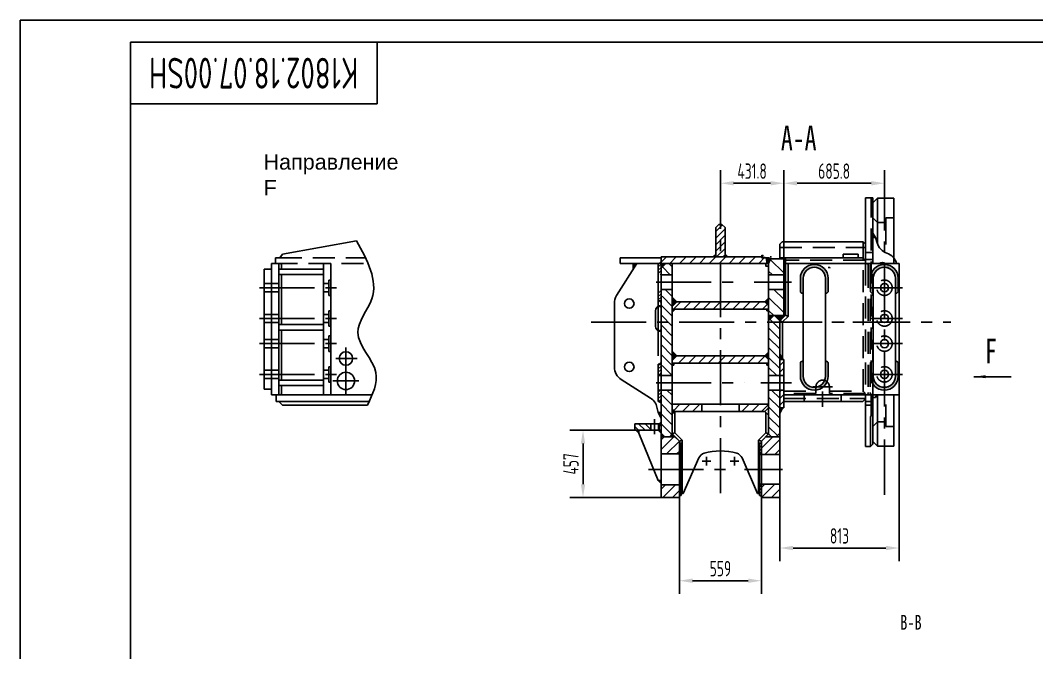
# Model space of a CAD drawing. Header units: millimetres. Extents: x 0 to 12600, y -348 to 8910.
# Drawn here: x 0 to 6923, y 4600 to 8910 of the extents above; entities that cross this region are included whole.
import ezdxf
from ezdxf.enums import TextEntityAlignment as Align

# ---------------------------------------------------------------- set-up
doc = ezdxf.new("R2010")
doc.units = ezdxf.units.MM
doc.header["$LTSCALE"] = 300
for name, pattern in [('F', [0.75, 0.5, -0.25]), ('G', [2, 1.25, -0.25, 0.25, -0.25]), ('K', [2.5, 1.25, -0.25, 0.25, -0.25, 0.25, -0.25])]:
    doc.linetypes.add(name, pattern=pattern)
for name, color, linetype in [('01', 7, 'Continuous'), ('02', 1, 'Continuous'), ('04', 2, 'F'), ('05', 4, 'G'), ('07', 6, 'K'), ('08', 1, 'Continuous'), ('11', 3, 'Continuous')]:
    doc.layers.add(name, color=color, linetype=linetype)
doc.styles.get("Standard").update_dxf_attribs({"font": 'isocp', "width": 0.707, "bigfont": 'intecad.shx'})
doc.dimstyles.new('INTE', dxfattribs={"dimscale": 30, "dimtxt": 3.5, "dimasz": 3, "dimexe": 3, "dimexo": 0, "dimgap": 1, "dimtad": 1, "dimdec": 3, "dimdsep": 46, "dimtxsty": 'Standard', "dimcen": 0, "dimclrd": 1, "dimclre": 1, "dimclrt": 3, "dimaunit": 1, "dimadec": 0, "dimazin": 0, "dimtfac": 1, "dimtdec": 3, "dimtmove": 0, "dimatfit": 0, "dimfxl": 1, "dimarcsym": 0})
pattern_1 = [(135, (-9384.85, -2512.161), (-11.22532, -11.22532), [])]
pattern_2 = [(45, (-9384.85, -2512.16), (-33.67596, 33.67596), [])]

# ---------------------------------------------------------------- blocks, each defined once
blk = doc.blocks.new('*D134')
at = {"layer": '08', "color": 1, "lineweight": -2}
for p, q in [((4489.6, 5658.3), (4489.6, 5000.2)), ((5048.6, 5658.3), (5048.6, 5000.2)), ((4958.6, 5090.2), (4579.6, 5090.2))]:
    blk.add_line(p, q, dxfattribs=at)
at = {"layer": '08', "color": 1}
for points in [[(4579.6, 5105.2), (4579.6, 5075.2), (4489.6, 5090.2)], [(4958.6, 5105.2), (4958.6, 5075.2), (5048.6, 5090.2)]]:
    blk.add_solid(points, dxfattribs=at)
at = {"layer": 'Defpoints', "color": 0}
for p in [(4489.6, 5658.3), (5048.6, 5658.3), (4489.6, 5090.2)]:
    blk.add_point(p, dxfattribs=at)
at = {"layer": '08', "color": 3, "insert": (4769.1, 5172.7), "char_height": 105, "attachment_point": 5}
blk.add_mtext('559', dxfattribs=at)
blk = doc.blocks.new('W43333')
at = {"layer": '02', "linetype": 'Continuous'}
h = blk.add_hatch(dxfattribs=at)
h.set_pattern_fill('ANSI31', color=1, scale=10, angle=90, style=0)
h.paths.add_polyline_path([(2467, 2281.2), (2358.5, 2281.2), (2358.5, 2236.2), (2467, 2236.2)])
h.paths.add_polyline_path([(2536.5, 2268.2), (2523.5, 2281.2), (2519, 2281.2), (2519, 2236.2), (2536.5, 2236.2)])
for p, q in [((2358.5, 2281.2), (2523.5, 2281.2)), ((2358.5, 2281.2), (2358.5, 2236.2)), ((2358.5, 2236.2), (2536.5, 2236.2)), ((2536.5, 2268.2), (2523.5, 2281.2)), ((2536.5, 2236.2), (2536.5, 2268.2))]:
    blk.add_line(p, q)
at = {"layer": '01', "color": 7, "linetype": 'Continuous'}
for p, q in [((2467, 2281.2), (2467, 2236.2)), ((2519, 2281.2), (2519, 2236.2))]:
    blk.add_line(p, q, dxfattribs=at)
at = {"layer": '05', "color": 4, "linetype": 'G'}
blk.add_line((2493, 2313), (2493, 2209), dxfattribs=at)
blk = doc.blocks.new('WWRW3456346')
at = {"layer": '01'}
for p, q in [((4198, 3185.7), (4376, 3185.7)), ((4376, 2290.7), (4198, 2290.7))]:
    blk.add_line(p, q, dxfattribs=at)
at = {"layer": '04', "color": 2, "linetype": 'F'}
blk.add_line((4198, 2290.7), (4198, 3185.7), dxfattribs=at)
blk = doc.blocks.new('ww www')
at = {"layer": '02', "linetype": 'Continuous'}
h = blk.add_hatch(dxfattribs=at)
h.set_pattern_fill('ANSI31', color=1, scale=15, style=0)
h.paths.add_polyline_path([(14798.8, 10268.3), (14798.8, 10223.3), (15522.8, 10223.3), (15514.9, 10268.3)])
for p, q in [((14798.8, 10268.3), (15477.9, 10268.3)), ((14798.8, 10268.3), (14798.8, 10223.3)), ((15516, 10261.9), (15522.8, 10223.3)), ((14798.8, 10223.3), (15522.8, 10223.3))]:
    blk.add_line(p, q)
blk = doc.blocks.new('dfwases')
at = {"layer": '02', "linetype": 'Continuous'}
h = blk.add_hatch(dxfattribs=at)
h.set_pattern_fill('ANSI31', color=1, scale=15, angle=90, style=0)
h.set_pattern_definition([(135, (5956.193, 1442.517), (-33.67596, -33.67596), [])])
h.paths.add_polyline_path([(14796.9, 9401.4), (14790.9, 9401.4), (14755.9, 9366.4), (14755.9, 9356.4), (14831.9, 9356.4), (14831.9, 9366.4)])
h.paths.add_polyline_path([(14831.9, 9356.4), (14755.9, 9356.4), (14755.9, 8993.6), (14831.9, 8993.6)])
h.paths.add_polyline_path([(14831.9, 8893.6), (14755.9, 8893.6), (14755.9, 8594.4), (14774.9, 8575.4), (14806.9, 8575.4), (14831.9, 8600.4)])
for p, q in [((14790.9, 9401.4), (14796.9, 9401.4)), ((14774.9, 8575.4), (14755.9, 8594.4)), ((14831.9, 8600.4), (14806.9, 8575.4)), ((14806.9, 8575.4), (14774.9, 8575.4))]:
    blk.add_line(p, q)
at = {"layer": '01'}
for p, q in [((14755.9, 9366.4), (14790.9, 9401.4)), ((14796.9, 9401.4), (14831.9, 9366.4))]:
    blk.add_line(p, q, dxfattribs=at)
at = {"layer": '01', "color": 7, "linetype": 'Continuous'}
for p, q in [((14755.9, 9366.4), (14755.9, 8594.4)), ((14831.9, 9366.4), (14831.9, 8600.4))]:
    blk.add_line(p, q, dxfattribs=at)
blk = doc.blocks.new('wwe4ww')
at = {"layer": '01', "color": 7, "linetype": 'Continuous'}
for p, q in [((15318.6, 8673.4), (14761.9, 8673.4)), ((15318.6, 8647.4), (15318.6, 8673.4)), ((15299.6, 8628.4), (14761.9, 8628.4)), ((15299.6, 8628.4), (15318.6, 8647.4))]:
    blk.add_line(p, q, dxfattribs=at)
at = {"layer": '04', "color": 2, "linetype": 'F'}
for p, q in [((14899.6, 8628.4), (14899.6, 8673.4)), ((15153.6, 8628.4), (15153.6, 8673.4)), ((14761.9, 8647.4), (15318.6, 8647.4))]:
    blk.add_line(p, q, dxfattribs=at)
at = {"layer": '05', "color": 4, "linetype": 'G'}
blk.add_line((15026.6, 8696.3), (15026.6, 8592.5), dxfattribs=at)
blk = doc.blocks.new('qewww')
at = {"layer": '01'}
for p, q in [((15282.5, 10314.2), (14755.5, 10314.2)), ((15301.5, 10276.2), (14755.5, 10276.2)), ((15282.5, 10314.2), (15301.5, 10295.2)), ((15301.5, 10276.2), (15301.5, 10295.2))]:
    blk.add_line(p, q, dxfattribs=at)
at = {"layer": '04', "color": 2, "linetype": 'F'}
blk.add_line((15298.5, 10298.2), (14755.5, 10298.2), dxfattribs=at)
blk = doc.blocks.new('weqwer')
for p, q in [((17360.3, 8257.7), (17379.3, 8276.7)), ((17360.3, 8257.7), (17360.3, 8123.7)), ((17379.3, 8276.7), (17992.3, 8276.7)), ((17379.3, 8276.7), (17379.3, 8131.5)), ((17992.3, 8276.7), (18017.3, 8251.7)), ((17998.3, 8270.7), (17998.3, 8131.5)), ((18017.3, 8251.7), (18017.3, 8123.7)), ((17360.3, 8123.7), (17379.3, 8131.5)), ((17409.3, 8074.7), (17409.3, 7717.7)), ((17435.8, 7717.7), (17541.5, 7960.4)), ((17941.8, 7717.7), (17836.1, 7960.4)), ((17435.8, 7717.7), (17422.3, 7717.7)), ((17941.8, 7717.7), (17955.3, 7717.7))]:
    blk.add_line(p, q)
for centre, radius, start, end in [((17593.8, 7937.7), 57, 106.731, 156.55177), ((17688.8, 7621.7), 387, 73.269, 106.731), ((17783.8, 7937.7), 57, 23.44823, 73.269)]:
    blk.add_arc(centre, radius, start, end)
at = {"layer": '01'}
for p, q in [((17360.3, 8123.7), (17409.3, 8074.7)), ((17379.3, 8131.5), (17428.3, 8082.5)), ((17998.3, 8131.5), (17949.3, 8082.5)), ((18017.3, 8123.7), (17968.3, 8074.7)), ((17998.3, 8131.5), (18017.3, 8123.7)), ((17409.3, 8074.7), (17428.3, 8082.5)), ((17428.3, 7717.7), (17428.3, 8082.5)), ((17949.3, 7717.7), (17949.3, 8082.5)), ((17968.3, 8074.7), (17949.3, 8082.5)), ((17968.3, 7717.7), (17968.3, 8074.7))]:
    blk.add_line(p, q, dxfattribs=at)
at = {"layer": '05'}
for p, q in [((17593.8, 7967.1), (17593.8, 7909.3)), ((17593.8, 7967.1), (17593.8, 7909.3)), ((17783.8, 7967.1), (17783.8, 7909.3)), ((17783.8, 7967.1), (17783.8, 7909.3)), ((17623.2, 7937.7), (17564.4, 7937.7)), ((17623.2, 7937.7), (17564.4, 7937.7)), ((17754.4, 7937.7), (17813.2, 7937.7)), ((17754.4, 7937.7), (17813.2, 7937.7))]:
    blk.add_line(p, q, dxfattribs=at)
blk = doc.blocks.new('we2wwewq')
at = {"layer": '02', "linetype": 'Continuous'}
h = blk.add_hatch(dxfattribs=at)
h.set_pattern_fill('ANSI31', color=1, scale=15, style=0)
h.set_pattern_definition([(45, (1439.844, -666.38), (-33.67596, 33.67596), [])])
h.paths.add_polyline_path([(15922.3, 8139.1), (15721.3, 8139.1), (15721.3, 8089.1), (15897.3, 8089.1), (15922.3, 8114.1)])
h.paths.add_polyline_path([(15467.3, 8139.1), (15265.3, 8139.1), (15265.3, 8108.1), (15284.3, 8089.1), (15467.3, 8089.1)])
for p, q in [((15922.3, 8139.1), (15265.3, 8139.1)), ((15265.3, 8139.1), (15265.3, 8108.1)), ((15265.3, 8108.1), (15284.3, 8089.1)), ((15922.3, 8114.1), (15897.3, 8089.1)), ((15922.3, 8139.1), (15922.3, 8114.1)), ((15897.3, 8089.1), (15284.3, 8089.1))]:
    blk.add_line(p, q)
at = {"layer": '01', "color": 7, "linetype": 'Continuous'}
for p, q in [((15467.3, 8089.1), (15467.3, 8139.1)), ((15721.3, 8089.1), (15721.3, 8139.1))]:
    blk.add_line(p, q, dxfattribs=at)
blk = doc.blocks.new('dwqwer')
at = {"layer": '02', "linetype": 'Continuous'}
h = blk.add_hatch(dxfattribs=at)
h.set_pattern_fill('ANSI31', color=1, scale=15, style=0)
h.paths.add_polyline_path([(13249.2, 9326.6), (13249.2, 9351.6), (13224.2, 9376.6), (12624.2, 9376.6), (12592.2, 9344.6), (12592.2, 9326.6)])
for p, q in [((12592.2, 9344.6), (12624.2, 9376.6)), ((13224.2, 9376.6), (12624.2, 9376.6)), ((13224.2, 9376.6), (13249.2, 9351.6)), ((13249.2, 9326.6), (13249.2, 9351.6)), ((12592.2, 9326.6), (12592.2, 9344.6)), ((13249.2, 9326.6), (12592.2, 9326.6))]:
    blk.add_line(p, q)
blk = doc.blocks.new('erwedfrrfrf')
for p, q in [((1949.1, 6903.7), (1949.1, 6793.3)), ((2393.6, 6903.7), (1949.1, 6903.7)), ((3638.1, 6903.7), (3288.6, 6903.7)), ((3638.1, 6903.7), (3638.1, 6793.3)), ((1949.1, 6793.3), (1981.1, 6761.3)), ((3638.1, 6793.3), (3606.1, 6761.3)), ((2393.6, 6761.3), (1981.1, 6761.3)), ((3606.1, 6761.3), (3288.6, 6761.3))]:
    blk.add_line(p, q)
at = {"layer": '04', "color": 2, "linetype": 'F'}
for p, q in [((2082.3, 6903.7), (2082.3, 6850.3)), ((3504.8, 6903.7), (3504.8, 6850.3)), ((2114.1, 6793.3), (2082.1, 6761.3)), ((2114.1, 6793.3), (2114.1, 6850.3)), ((3473.1, 6793.3), (3473.1, 6850.3)), ((3473.1, 6793.3), (3505.1, 6761.3))]:
    blk.add_line(p, q, dxfattribs=at)
blk = doc.blocks.new('qweqwe')
at = {"layer": '01'}
for p, q in [((13709.2, 14581.7), (13709.2, 14133.7)), ((13709.2, 14581.7), (13759.2, 14581.7)), ((13759.2, 14581.7), (13759.2, 14133.7)), ((13709.2, 14207.6), (13759.2, 14207.6)), ((13709.2, 14161.7), (13759.2, 14161.7)), ((13709.2, 14161.7), (13759.2, 14161.7)), ((13759.2, 14161.7), (13709.2, 14161.7)), ((13759.2, 14161.7), (13709.2, 14161.7)), ((13709.2, 13238.7), (13709.2, 12901.7)), ((13759.2, 13238.7), (13759.2, 12885.7)), ((13759.2, 13193.7), (13709.2, 13193.7)), ((13759.2, 13168.7), (13709.2, 13168.7)), ((13709.2, 13100.6), (13711.2, 13100.6)), ((13725.2, 12885.7), (13725.2, 13086.6)), ((13709.2, 12901.7), (13725.2, 12885.7)), ((13725.2, 12885.7), (13759.2, 12885.7))]:
    blk.add_line(p, q, dxfattribs=at)
blk.add_arc((13711.2, 13086.6), 14, 0, 90, dxfattribs=at)
at = {"layer": '04', "color": 2, "linetype": 'F'}
for p, q in [((13721.1, 13096.5), (13721.1, 14581.7)), ((13709.2, 14133.7), (13713.2, 14133.7)), ((13759.2, 14133.7), (13755.2, 14133.7)), ((13759.2, 14133.7), (13759.2, 13238.7)), ((13728.2, 14118.7), (13728.2, 13253.7)), ((13740.2, 14118.7), (13740.2, 13253.7)), ((13709.2, 13238.7), (13713.2, 13238.7)), ((13759.2, 13238.7), (13755.2, 13238.7))]:
    blk.add_line(p, q, dxfattribs=at)
for centre, start, end in [((13713.2, 14118.7), 0, 90), ((13755.2, 14118.7), 90, 180), ((13713.2, 13253.7), 270, 0), ((13755.2, 13253.7), 180, 270)]:
    blk.add_arc(centre, 15, start, end, dxfattribs=at)
at = {"layer": '05', "color": 4, "linetype": 'G'}
blk.add_line((13470.3, 13733.7), (13988.1, 13733.7), dxfattribs=at)
blk = doc.blocks.new('*D147')
at = {"layer": '08', "color": 1, "lineweight": -2}
for p, q in [((5986.6, 6357.3), (5986.6, 5223.1)), ((5173.6, 5658.3), (5173.6, 5223.1)), ((5263.6, 5313.1), (5896.6, 5313.1))]:
    blk.add_line(p, q, dxfattribs=at)
at = {"layer": '08', "color": 1}
for points in [[(5263.6, 5328.1), (5263.6, 5298.1), (5173.6, 5313.1)], [(5896.6, 5328.1), (5896.6, 5298.1), (5986.6, 5313.1)]]:
    blk.add_solid(points, dxfattribs=at)
at = {"layer": 'Defpoints', "color": 0}
for p in [(5986.6, 6357.3), (5173.6, 5658.3), (5986.6, 5313.1)]:
    blk.add_point(p, dxfattribs=at)
at = {"layer": '08', "color": 3, "insert": (5580.1, 5395.6), "char_height": 105, "attachment_point": 5}
blk.add_mtext('813', dxfattribs=at)
blk = doc.blocks.new('werwewe')
for p, q in [((14556.9, 14896.5), (14572.9, 14912.5)), ((14572.9, 14912.5), (15124.9, 14912.5)), ((15124.9, 14912.5), (15140.9, 14896.5))]:
    blk.add_line(p, q)
at = {"layer": '01'}
for p, q in [((14556.9, 14809.5), (14556.9, 14896.5)), ((15124.9, 13893.5), (15140.9, 13877.5))]:
    blk.add_line(p, q, dxfattribs=at)
at = {"layer": '04', "color": 2, "linetype": 'F'}
for p, q in [((15124.9, 13893.5), (15124.9, 14912.5)), ((14556.9, 14874.5), (15140.9, 14874.5)), ((14802.9, 13877.5), (14802.9, 13923.5)), ((14894.9, 13923.5), (14894.9, 13877.5)), ((14584.2, 13893.5), (14802.9, 13893.5)), ((14802.9, 13877.5), (14584.2, 13877.5)), ((15140.9, 13870.5), (14584.2, 13870.5)), ((14894.9, 13893.5), (15124.9, 13893.5)), ((15140.9, 13877.5), (14894.9, 13877.5))]:
    blk.add_line(p, q, dxfattribs=at)
blk.add_arc((14848.9, 13923.5), 46, 0, 180, dxfattribs=at)
at = {"layer": '05', "color": 4, "linetype": 'G'}
blk.add_line((14784.7, 13923.5), (14914.8, 13923.5), dxfattribs=at)
blk = doc.blocks.new('wqwrte')
for p, q in [((18811.7, 9750.8), (18036.7, 9750.8)), ((18036.7, 9398.3), (18036.7, 9750.8)), ((18055.7, 9390.4), (18055.7, 9750.8)), ((18811.7, 8855.8), (18811.7, 9750.8)), ((17998.7, 9360.8), (18036.7, 9398.3)), ((17998.7, 9360.8), (17998.7, 8855.8)), ((18017.7, 9352.4), (17998.7, 9360.8)), ((18017.7, 9352.4), (18055.7, 9390.4)), ((18036.7, 9398.3), (18055.7, 9390.4)), ((18026, 8855.8), (18811.7, 8855.8))]:
    blk.add_line(p, q)
blk = doc.blocks.new('wewewewet')
at = {"layer": '02'}
h = blk.add_hatch(color=256, dxfattribs=at)
h.paths.add_polyline_path([(14793.4, 9561.5), (14789.4, 9561.5, -0.414214), (14774.4, 9576.5), (14774.4, 9663.5, -0.207791), (14804.6, 9732.9, 0.118641), (14811.3, 9712.5, 0.176895), (14793.4, 9663.5)])
h.paths.add_polyline_path([(14811.3, 9712.5, -0.118641), (14804.6, 9732.9, -0.015015), (14808.8, 9736.7), (14848.9, 9736.7, 0.150586)])
h.paths.add_polyline_path([(14850.4, 9737.1, 0.004983), (14848.9, 9736.7), (14808.8, 9736.7, -0.123086), (14850.4, 9756.6)])
h.paths.add_polyline_path([(14896.4, 9736.7), (14889.9, 9736.7, 0.132083), (14850.4, 9737.1), (14850.4, 9756.6, -0.123), (14896.4, 9754.6)])
h.paths.add_polyline_path([(14964.4, 9663.5), (14964.4, 9576.5, -0.414214), (14949.4, 9561.5), (14945.4, 9561.5), (14945.4, 9663.5, 0.31161), (14896.4, 9734.6, 0.011594), (14896.4, 9736.7), (14896.4, 9754.6, -0.332115)])
h = blk.add_hatch(color=256, dxfattribs=at)
h.paths.add_polyline_path([(14793.4, 9098.7), (14789.4, 9098.7, 0.414214), (14774.4, 9083.7), (14774.4, 8996.7, 0.207791), (14804.6, 8927.3, -0.118641), (14811.3, 8947.7, -0.176895), (14793.4, 8996.7)])
h.paths.add_polyline_path([(14811.3, 8947.7, 0.118641), (14804.6, 8927.3, 0.015015), (14808.8, 8923.5), (14848.9, 8923.5, -0.150586)])
h.paths.add_polyline_path([(14850.4, 8923.1, -0.004983), (14848.9, 8923.5), (14808.8, 8923.5, 0.123086), (14850.4, 8903.6)])
h.paths.add_polyline_path([(14896.4, 8923.5), (14889.9, 8923.5, -0.132083), (14850.4, 8923.1), (14850.4, 8903.6, 0.123), (14896.4, 8905.6)])
h.paths.add_polyline_path([(14964.4, 8996.7), (14964.4, 9083.7, 0.414214), (14949.4, 9098.7), (14945.4, 9098.7), (14945.4, 8996.7, -0.31161), (14896.4, 8925.6, -0.011594), (14896.4, 8923.5), (14896.4, 8905.6, 0.332115)])
for p, q in [((14774.4, 9576.5), (14774.4, 9663.5)), ((14793.4, 8996.7), (14793.4, 9663.5)), ((14945.4, 9663.5), (14945.4, 8996.7)), ((14964.4, 9576.5), (14964.4, 9663.5)), ((14774.4, 9083.7), (14774.4, 8996.7)), ((14964.4, 9083.7), (14964.4, 8996.7))]:
    blk.add_line(p, q)
at = {"layer": '01', "color": 7, "linetype": 'Continuous'}
for p, q in [((14793.4, 9561.5), (14789.4, 9561.5)), ((14945.4, 9561.5), (14949.4, 9561.5)), ((14793.4, 9098.7), (14789.4, 9098.7)), ((14945.4, 9098.7), (14949.4, 9098.7))]:
    blk.add_line(p, q, dxfattribs=at)
at = {"layer": '01'}
for centre, radius, start, end in [((14869.4, 9663.5), 95, 0, 180), ((14869.4, 9663.5), 76, 0, 180), ((14869.4, 8996.7), 95, 180, 0), ((14869.4, 8996.7), 76, 180, 0), ((14869.4, 8996.7), 76, 180, 0)]:
    blk.add_arc(centre, radius, start, end, dxfattribs=at)
at = {"layer": '01', "color": 7, "linetype": 'Continuous'}
for centre, start, end in [((14789.4, 9576.5), 180, 270), ((14949.4, 9576.5), 270, 0), ((14789.4, 9083.7), 90, 180), ((14949.4, 9083.7), 0, 90)]:
    blk.add_arc(centre, 15, start, end, dxfattribs=at)
blk = doc.blocks.new('wewrtwer')
for p, q in [((18192.4, 9942.5), (18211.4, 9942.5)), ((18211.4, 9942.5), (18221.3, 9905.5)), ((18211.4, 8850.5), (18216.5, 8869.5)), ((18192.4, 8850.5), (18211.4, 8850.5))]:
    blk.add_line(p, q)
for centre, start, end in [((18318.9, 9931.6), 195, 251.98088), ((18256.4, 9739.5), 14.33109, 71.98088)]:
    blk.add_arc(centre, 101, start, end)
at = {"layer": '01'}
blk.add_arc((18256.4, 9739.5), 32, 51.37517, 128.62483, dxfattribs=at)
blk = doc.blocks.new('werww')
for p, q in [((12940.4, 10866.9), (12803.1, 10648.1)), ((13105.4, 10866.9), (12940.4, 10866.9)), ((13105.4, 10866.9), (13105.4, 10580.9)), ((12787.4, 10593.9), (12787.4, 10161.9)), ((13067.4, 10542.9), (13067.4, 10440.9)), ((13105.4, 10402.9), (13105.4, 9850.9)), ((13033.1, 9950), (12834.8, 10075.7)), ((13086.4, 9850.9), (13077.6, 9887.6)), ((13105.4, 9850.9), (13086.4, 9850.9))]:
    blk.add_line(p, q)
for centre in [(12889.4, 10593.9), (12889.4, 10161.9)]:
    blk.add_circle(centre, 32)
for centre, radius, start, end in [((12889.4, 10593.9), 102, 147.87086, 180), ((13105.4, 10542.9), 38, 90, 180), ((13105.4, 10440.9), 38, 180, 270), ((12889.4, 10161.9), 102, 180, 237.61925), ((12978.4, 9863.9), 102, 13.47147, 57.61925)]:
    blk.add_arc(centre, radius, start, end)
blk = doc.blocks.new('wewqew')
for p, q in [((13525.1, 8082.1), (13392.1, 7758.1)), ((13544.1, 8082.1), (13525.1, 8082.1)), ((13544.1, 8082.1), (13544.1, 7758.1)), ((13392.1, 7739.1), (13392.1, 7758.1)), ((13525.1, 7739.1), (13544.1, 7758.1)), ((13525.1, 7739.1), (13392.1, 7739.1))]:
    blk.add_line(p, q)
blk = doc.blocks.new('*D159')
at = {"layer": '08', "color": 1, "lineweight": -2}
for p, q in [((4186.6, 6115.3), (3743.1, 6115.3)), ((3833.1, 6025.3), (3833.1, 5748.3)), ((4364.6, 5658.3), (3743.1, 5658.3))]:
    blk.add_line(p, q, dxfattribs=at)
at = {"layer": '08', "color": 1}
for points in [[(3818.1, 6025.3), (3848.1, 6025.3), (3833.1, 6115.3)], [(3818.1, 5748.3), (3848.1, 5748.3), (3833.1, 5658.3)]]:
    blk.add_solid(points, dxfattribs=at)
at = {"layer": 'Defpoints', "color": 0}
for p in [(4186.6, 6115.3), (3833.1, 5658.3), (4364.6, 5658.3)]:
    blk.add_point(p, dxfattribs=at)
at = {"layer": '08', "color": 3, "insert": (3750.6, 5886.8), "char_height": 105, "attachment_point": 5, "rotation": 90}
blk.add_mtext('457', dxfattribs=at)
blk = doc.blocks.new('*D160')
at = {"layer": '08', "color": 1, "lineweight": -2}
for p, q in [((5200.9, 7278.1), (5200.9, 7889.5)), ((5886.7, 7774), (5886.7, 7889.5)), ((5290.9, 7799.5), (5796.7, 7799.5))]:
    blk.add_line(p, q, dxfattribs=at)
at = {"layer": '08', "color": 1}
for points in [[(5290.9, 7814.5), (5290.9, 7784.5), (5200.9, 7799.5)], [(5796.7, 7814.5), (5796.7, 7784.5), (5886.7, 7799.5)]]:
    blk.add_solid(points, dxfattribs=at)
at = {"layer": 'Defpoints', "color": 0}
for p in [(5886.7, 7799.5), (5886.7, 7774), (5200.9, 7278.1)]:
    blk.add_point(p, dxfattribs=at)
at = {"layer": '08', "color": 3, "insert": (5543.8, 7882), "char_height": 105, "attachment_point": 5}
blk.add_mtext('685.8', dxfattribs=at)
blk = doc.blocks.new('*D161')
at = {"layer": '08', "color": 1, "lineweight": -2}
for p, q in [((4769.1, 7583.1), (4769.1, 7889.5)), ((5200.9, 7278.1), (5200.9, 7889.5)), ((4859.1, 7799.5), (5110.9, 7799.5))]:
    blk.add_line(p, q, dxfattribs=at)
at = {"layer": '08', "color": 1}
for points in [[(4859.1, 7814.5), (4859.1, 7784.5), (4769.1, 7799.5)], [(5110.9, 7814.5), (5110.9, 7784.5), (5200.9, 7799.5)]]:
    blk.add_solid(points, dxfattribs=at)
at = {"layer": 'Defpoints', "color": 0}
for p in [(5200.9, 7799.5), (4769.1, 7583.1), (5200.9, 7278.1)]:
    blk.add_point(p, dxfattribs=at)
at = {"layer": '08', "color": 3, "insert": (4985, 7882), "char_height": 105, "attachment_point": 5}
blk.add_mtext('431.8', dxfattribs=at)
blk = doc.blocks.new('EETETE')
for p, q in [((5085.6, 14624.4), (5085.6, 13805.4)), ((5085.6, 14624.4), (5135.6, 14624.4)), ((5135.6, 14624.4), (5135.6, 13805.4)), ((5135.6, 13805.4), (5085.6, 13805.4))]:
    blk.add_line(p, q)
blk = doc.blocks.new('RTHRFTY')
at = {"layer": '02'}
h = blk.add_hatch(dxfattribs=at)
h.set_pattern_fill('ANSI31', color=256, scale=5, style=0)
h.set_pattern_definition([(45, (0, -685.7), (-11.22532, 11.22532), [])])
h.paths.add_polyline_path([(5430.8, 6099.5), (5430.8, 6111.4), (5411.8, 6106.7), (5411.8, 6054.5), (5430.8, 6054.5)])
h.paths.add_polyline_path([(5430.8, 6131.5), (5411.8, 6131.5), (5411.8, 6106.7), (5430.8, 6111.4)])
h.paths.add_polyline_path([(5430.8, 5954.5), (5411.8, 5954.5), (5411.8, 5877.5), (5430.8, 5877.5)])
for points in [[(5430.8, 6144.5), (5417.8, 6131.5), (5430.8, 6131.5)], [(5430.8, 5864.5), (5417.8, 5877.5), (5430.8, 5877.5)]]:
    blk.add_hatch(color=256, dxfattribs=at).paths.add_polyline_path(points)
at = {"layer": '01', "color": 7, "linetype": 'Continuous', "ltscale": 0.75}
blk.add_line((5411.8, 6131.5), (5411.8, 5877.5), dxfattribs=at)
at = {"layer": '01', "color": 7, "linetype": 'Continuous'}
blk.add_line((5430.8, 5877.5), (5411.8, 5877.5), dxfattribs=at)
at = {"layer": '02'}
for p, q in [((5411.8, 6131.5), (5430.8, 6131.5)), ((5417.8, 6131.5), (5430.8, 6144.5)), ((5417.8, 5877.5), (5430.8, 5864.5))]:
    blk.add_line(p, q, dxfattribs=at)
blk = doc.blocks.new('THRTUY')
at = {"layer": '01'}
for p, q in [((3846.6, 7167.1), (3865.6, 7167.1)), ((3865.6, 7167.1), (3865.6, 6913.1))]:
    blk.add_line(p, q, dxfattribs=at)
at = {"layer": '05', "color": 4, "linetype": 'G', "ltscale": 0.75}
blk.add_line((3832.8, 7040.1), (3876.2, 7040.1), dxfattribs=at)
at = {"layer": '02'}
blk.add_blockref('RTHRFTY', (-1565.2, 1035.7), dxfattribs=at)
blk = doc.blocks.new('*U226', base_point=(251.96, 168.31))
at = {"layer": '01'}
for p, q in [((251.96, 168.31), (251.96, 182.31)), ((195.96, 168.31), (251.96, 168.31))]:
    blk.add_line(p, q, dxfattribs=at)
blk = doc.blocks.new('*U227')
at = {"layer": '04'}
blk.add_blockref('*U226', (0, 0), dxfattribs=at)
blk = doc.blocks.new('*U228')
at = {"layer": '01'}
for points in [[(415, 292), (25, 292)], [(25, 292), (25, 5)]]:
    blk.add_lwpolyline(points, dxfattribs=at)
at = {"layer": '02'}
for points in [[(420, 297), (0, 297)], [(0, 297), (0, 0)]]:
    blk.add_lwpolyline(points, dxfattribs=at)

msp = doc.modelspace()

# ---------------------------------------------------------------- hatches: boundary and pattern name
at = {"layer": '02', "linetype": 'Continuous'}
h = msp.add_hatch(dxfattribs=at)
h.set_pattern_fill('ANSI31', color=1, scale=10, style=0)
h.set_pattern_definition([(45, (1609.607, 4073.683), (-22.45064, 22.45064), [])])
h.paths.add_polyline_path([(4769.0589, 7519.346), (4759.0589, 7519.346), (4737.0589, 7497.346), (4737.0589, 7297.346), (4769.0589, 7297.346)])
h.paths.add_polyline_path([(4769.0589, 7297.346), (4801.0589, 7297.346), (4801.0589, 7497.346), (4779.0589, 7519.346), (4769.0589, 7519.346)])
at = {"layer": '02'}
for points in [[(5807.5589, 7458.5961), (5807.5589, 7430.346), (5826.5589, 7430.346)], [(4737.0589, 7316.346), (4737.0589, 7297.346), (4718.0589, 7297.346)], [(4801.0589, 7316.346), (4801.0589, 7297.346), (4820.0589, 7297.346)], [(4199.5589, 7252.346), (4174.5589, 7252.346), (4174.5589, 7212.5376)], [(4364.5589, 6966.346, 0.080060617), (4352.6212, 6964.4222), (4364.5589, 6951.5991)], [(4364.5589, 6788.346, -0.080060617), (4352.6212, 6790.2698), (4364.5589, 6803.0929)], [(5192.5589, 6598.846), (5173.5589, 6598.846), (5173.5589, 6636.846)], [(5511.5094, 6413.4786, -0.022476121), (5505.0216, 6411.3462), (5511.5589, 6411.3462, 0.011593856)], [(5914.2315, 6414.1558, -0.032070593), (5904.9949, 6411.0668), (5914.1572, 6411.0668)], [(4364.5589, 6236.346), (4345.5589, 6236.346), (4364.5589, 6198.346)], [(4440.5589, 6262.346), (4440.5589, 6224.346), (4459.5589, 6243.346)], [(5192.5589, 6268.846), (5173.5589, 6268.846), (5173.5589, 6230.846)], [(4212.5589, 6115.346), (4193.5589, 6115.346), (4212.5589, 6096.346)], [(4364.5589, 6115.346), (4351.5589, 6115.346), (4364.5589, 6102.346)], [(4364.5589, 6096.346), (4364.5589, 6071.346), (4389.5589, 6071.346)], [(4440.5589, 6090.346), (4421.5589, 6071.346), (4459.5589, 6071.346)], [(4364.5589, 5772.346), (4345.5589, 5772.346), (4364.5589, 5753.346)], [(4489.5589, 5671.346), (4497.5589, 5671.346), (4489.5589, 5663.346)], [(5048.5589, 5671.346), (5040.5589, 5671.346), (5048.5589, 5663.346)]]:
    msp.add_hatch(color=256, dxfattribs=at).paths.add_polyline_path(points)
at = {"layer": '02', "linetype": 'Continuous'}
for points in [[(5109.1935, 7284.4222, -0.220249107), (5100.4326, 7290.946), (5081.7527, 7290.946), (5088.5589, 7252.346), (5097.5589, 7252.346)], [(5514.965, 7220.9985), (5514.9794, 7224.8622), (5503.83, 7224.8622, -0.038828991)], [(5903.5115, 7225.6055, -0.003164422), (5903.4869, 7225.2012, -0.036918129), (5914.1539, 7221.7614), (5913.7037, 7225.6055)], [(5132.5589, 6897.346), (5097.5589, 6897.346), (5097.5589, 6862.346)]]:
    msp.add_hatch(color=1, dxfattribs=at).paths.add_polyline_path(points)
h = msp.add_hatch(dxfattribs=at)
h.set_pattern_fill('ANSI31', color=1, scale=20, angle=90, style=0)
h.set_pattern_definition([(135, (-3702.12, -1061.576), (-44.90128, -44.90128), [])])
h.paths.add_polyline_path([(5199.3138, 7175.346, 0.005091666), (5200.8589, 7177.6175), (5200.8589, 7278.146), (5194.8589, 7284.146), (5111.8589, 7284.146, -0.051669422), (5109.1935, 7284.4222), (5097.5589, 7252.346), (5097.5589, 7175.346)])
h.paths.add_polyline_path([(5200.8589, 7075.346), (5097.5589, 7075.346), (5097.5589, 6897.346), (5198.5589, 6897.346), (5200.8589, 6899.646)])
h = msp.add_hatch(dxfattribs=at)
h.set_pattern_fill('ANSI31', color=1, scale=15, angle=90, style=0)
h.set_pattern_definition([(135, (-3702.12, -1061.576), (-33.67596, -33.67596), [])])
h.paths.add_polyline_path([(4440.5589, 7175.346), (4440.5589, 7252.346), (4396.5589, 7252.346), (4372.0589, 7227.846), (4372.0589, 7175.346)])
h.paths.add_polyline_path([(4440.5589, 7075.346), (4372.0589, 7075.346), (4372.0589, 7001.346), (4364.5589, 7001.346), (4364.5589, 6852.346), (4440.5589, 6852.346)])
h.paths.add_polyline_path([(4440.5589, 6852.346), (4364.5589, 6852.346), (4364.5589, 6563.546), (4372.0589, 6563.546), (4372.0589, 6489.546), (4440.5589, 6489.546)])
h.paths.add_polyline_path([(4440.5589, 6389.546), (4372.0589, 6389.546), (4372.0589, 6315.546), (4364.5589, 6315.546), (4364.5589, 6096.346), (4389.5589, 6071.346), (4421.5589, 6071.346), (4440.5589, 6090.346)])
at = {"layer": '02'}
h = msp.add_hatch(color=256, dxfattribs=at)
h.paths.add_polyline_path([(4396.5589, 7252.346), (4364.5589, 7252.346), (4364.5589, 7249.346), (4372.0589, 7249.346), (4372.0589, 7227.846)])
h.paths.add_polyline_path([(4372.0589, 7249.346), (4364.5589, 7249.346), (4364.5589, 7220.346), (4372.0589, 7227.846)])
h = msp.add_hatch(color=256, dxfattribs=at)
h.paths.add_polyline_path([(4440.5589, 7023.346), (4440.5589, 6991.346), (4472.5589, 6991.346)])
h.paths.add_polyline_path([(4472.5589, 6991.346), (4440.5589, 6991.346), (4440.5589, 6959.346)])
h = msp.add_hatch(color=256, dxfattribs=at)
h.paths.add_polyline_path([(5097.5589, 7016.346), (5072.5589, 6991.346), (5097.5589, 6991.346)])
h.paths.add_polyline_path([(5097.5589, 6991.346), (5072.5589, 6991.346), (5097.5589, 6966.346)])
at = {"layer": '02', "linetype": 'Continuous'}
h = msp.add_hatch(color=1, dxfattribs=at)
h.paths.add_polyline_path([(5173.5589, 6897.346), (5138.5589, 6897.346), (5173.5589, 6862.346)])
h.paths.add_polyline_path([(5189.5589, 6897.346), (5173.5589, 6897.346), (5173.5589, 6862.346), (5189.5589, 6878.1342)])
h.paths.add_polyline_path([(5189.5589, 6878.1342), (5209.0285, 6897.346), (5198.5589, 6897.346), (5189.5589, 6897.346)])
at = {"layer": '02'}
h = msp.add_hatch(color=256, dxfattribs=at)
h.paths.add_polyline_path([(4440.5589, 6654.346), (4440.5589, 6622.346), (4472.5589, 6622.346)])
h.paths.add_polyline_path([(4472.5589, 6622.346), (4440.5589, 6622.346), (4440.5589, 6590.346)])
h = msp.add_hatch(color=256, dxfattribs=at)
h.paths.add_polyline_path([(5097.5589, 6647.346), (5072.5589, 6622.346), (5097.5589, 6622.346)])
h.paths.add_polyline_path([(5097.5589, 6622.346), (5072.5589, 6622.346), (5097.5589, 6597.346)])
at = {"layer": '02', "linetype": 'Continuous'}
h = msp.add_hatch(dxfattribs=at)
h.set_pattern_fill('ANSI31', color=1, scale=10, style=0)
h.set_pattern_definition([(45, (-3702.12, -1061.576), (-22.45064, 22.45064), [])])
h.paths.add_polyline_path([(5200.8589, 6598.846), (5173.5589, 6598.846), (5173.5589, 6489.546), (5200.8589, 6489.546)])
h.paths.add_polyline_path([(5200.8589, 6389.546), (5173.5589, 6389.546), (5173.5589, 6357.346), (5173.5589, 6268.846), (5200.8589, 6268.846)])
at = {"layer": '02'}
h = msp.add_hatch(color=256, dxfattribs=at)
h.paths.add_polyline_path([(4364.5589, 6173.346), (4351.5589, 6160.346), (4364.5589, 6160.346)])
h.paths.add_polyline_path([(4364.5589, 6160.346), (4351.5589, 6160.346), (4364.5589, 6147.346)])
h = msp.add_hatch(color=256, dxfattribs=at)
h.paths.add_polyline_path([(5173.5589, 6096.346), (5148.5589, 6071.346), (5173.5589, 6071.346)])
h.paths.add_polyline_path([(5097.5589, 6090.346), (5078.5589, 6071.346), (5116.5589, 6071.346)])
h = msp.add_hatch(dxfattribs=at)
h.set_pattern_fill('ANSI31', color=256, scale=15, style=0)
h.set_pattern_definition(pattern_2)
h.paths.add_polyline_path([(4489.5589, 5954.206), (4489.5589, 6041.346), (4459.5589, 6071.346), (4364.5589, 6071.346), (4364.5589, 5954.206)])
h.paths.add_polyline_path([(4489.5589, 5744.486), (4364.5589, 5744.486), (4364.5589, 5658.346), (4489.5589, 5658.346)])
h = msp.add_hatch(dxfattribs=at)
h.set_pattern_fill('ANSI31', color=256, scale=5, angle=90, style=0)
h.set_pattern_definition(pattern_1)
h.paths.add_polyline_path([(4502.5589, 6027.346), (4489.5589, 6027.346), (4489.5589, 5954.206), (4502.5589, 5954.206)])
h.paths.add_polyline_path([(4489.5589, 5671.346), (4502.5589, 5671.346), (4502.5589, 5744.486), (4489.5589, 5744.486)])
h = msp.add_hatch(dxfattribs=at)
h.set_pattern_fill('ANSI31', color=256, scale=5, angle=90, style=0)
h.set_pattern_definition(pattern_1)
h.paths.add_polyline_path([(5048.5589, 6027.346), (5035.5589, 6027.346), (5035.5589, 5951.031), (5048.5589, 5951.031)])
h.paths.add_polyline_path([(5048.5589, 5747.661), (5035.5589, 5747.661), (5035.5589, 5671.346), (5048.5589, 5671.346), (5048.5589, 5684.346)])
h = msp.add_hatch(dxfattribs=at)
h.set_pattern_fill('ANSI31', color=256, scale=15, style=0)
h.set_pattern_definition(pattern_2)
h.paths.add_polyline_path([(5048.5589, 5951.031), (5173.5589, 5951.031), (5173.5589, 6071.346), (5078.5589, 6071.346), (5048.5589, 6041.346)])
h.paths.add_polyline_path([(5173.5589, 5658.346), (5173.5589, 5747.661), (5048.5589, 5747.661), (5048.5589, 5684.346), (5048.5589, 5658.346)])

# ---------------------------------------------------------------- linework, layer by layer
for p, q in [((1785.4799, 7315.7653), (2290.3455, 7406.4159)), ((1738.1064, 7290.346), (1738.1064, 7252.346)), ((1785.4799, 7315.7653), (1767.801, 7290.346)), ((5109.1935, 7284.4222), (5097.5589, 7252.346)), ((5211.5589, 7290.346), (5211.5589, 6910.346)), ((1760.8736, 7252.346), (1710.8736, 7252.346)), ((1710.8736, 7252.346), (1710.8736, 6357.346)), ((1760.8736, 7252.346), (1769.8736, 7252.346)), ((1760.8736, 6357.346), (1760.8736, 7252.346)), ((4396.5589, 7252.346), (4364.5589, 7220.346)), ((4440.5589, 7252.346), (4396.5589, 7252.346)), ((5097.5589, 7252.346), (5097.5589, 6897.346)), ((5198.5589, 6897.346), (5097.5589, 6897.346)), ((5200.8589, 6899.646), (5198.5589, 6897.346)), ((1710.8736, 6357.346), (1760.8736, 6357.346)), ((1741.8736, 6357.346), (2396.5301, 6357.346)), ((1741.8736, 6357.346), (1741.8736, 6312.346)), ((1741.8736, 6331.346), (1741.8736, 6357.346)), ((1741.8736, 6312.346), (2376.4426, 6312.346)), ((1760.8736, 6357.346), (1769.8736, 6357.346)), ((1760.8736, 6312.346), (1785.8736, 6287.346)), ((2364.5705, 6287.346), (1785.8736, 6287.346)), ((5097.5589, 6217.346), (5097.5589, 6090.346)), ((4364.5589, 6096.346), (4389.5589, 6071.346)), ((4389.5589, 6071.346), (4421.5589, 6071.346)), ((4421.5589, 6071.346), (4440.5589, 6090.346))]:
    msp.add_line(p, q)
for centre, start, end in [((1769.8736, 7242.346), 0, 90), ((1769.8736, 6367.346), 270, 0)]:
    msp.add_arc(centre, 10, start, end)
at = {"layer": '01', "color": 7, "linetype": 'Continuous'}
for p, q in [((5839.5589, 7696.8462), (5839.5589, 7383.7527)), ((1785.4799, 7315.7653), (1767.801, 7290.346)), ((4086.5594, 7290.346), (4086.5594, 7252.346)), ((5111.8589, 7284.146), (5194.8589, 7284.146)), ((5194.8589, 7284.146), (5200.8589, 7278.146)), ((5200.8589, 6899.646), (5200.8589, 7278.146)), ((5604.5589, 7290.346), (5604.5589, 7315.346)), ((5604.5589, 7315.346), (5706.5589, 7315.346)), ((5706.5589, 7290.346), (5706.5589, 7315.346)), ((1760.8736, 7252.346), (1760.8736, 6357.346)), ((2065.8736, 7214.346), (1760.8736, 7214.346)), ((2065.8736, 6357.346), (2065.8736, 7252.346)), ((2115.8736, 6357.346), (2115.8736, 7252.346)), ((4364.5589, 7249.346), (4372.0589, 7249.346)), ((4364.5589, 7220.346), (4364.5589, 6096.346)), ((4440.5589, 7252.346), (4440.5589, 6090.346)), ((2065.8736, 7176.346), (1760.8736, 7176.346)), ((1779.8736, 7176.346), (1779.8736, 6836.346)), ((4440.5589, 7175.346), (4364.5589, 7175.346)), ((5200.8589, 7175.346), (5097.5589, 7175.346)), ((4440.5589, 7075.346), (4364.5589, 7075.346)), ((5200.8589, 7075.346), (5097.5589, 7075.346)), ((2065.8736, 6836.346), (1760.8736, 6836.346)), ((2065.8736, 6798.346), (1760.8736, 6798.346)), ((1779.8736, 6798.346), (1779.8736, 6458.346)), ((5200.8589, 6598.846), (5200.8589, 6268.846)), ((2065.8736, 6458.346), (1760.8736, 6458.346)), ((4440.5589, 6489.546), (4364.5589, 6489.546)), ((5200.8589, 6489.546), (5097.5589, 6489.546)), ((2065.8736, 6420.346), (1760.8736, 6420.346)), ((1779.8736, 6420.346), (1779.8736, 6367.346)), ((4440.5589, 6389.546), (4345.5589, 6389.546)), ((5200.8589, 6389.546), (5097.5589, 6389.546)), ((5839.5589, 6172.8462), (5839.5589, 6357.346)), ((5839.5589, 6007.8462), (5839.5589, 6172.8462)), ((4364.5589, 5954.206), (4502.5589, 5954.206)), ((4364.5589, 5744.486), (4502.5589, 5744.486))]:
    msp.add_line(p, q, dxfattribs=at)
at = {"layer": '01'}
for p, q in [((4737.0589, 7497.346), (4759.0589, 7519.346)), ((4737.0589, 7297.346), (4737.0589, 7497.346)), ((4759.0589, 7519.346), (4779.0589, 7519.346)), ((4779.0589, 7519.346), (4801.0589, 7497.346)), ((4801.0589, 7297.346), (4801.0589, 7497.346)), ((1738.1064, 7290.346), (1767.801, 7290.346)), ((4364.5589, 7290.346), (4086.5594, 7290.346)), ((5080.1874, 7290.946), (5054.8161, 7290.946)), ((5080.1874, 7290.946), (5100.4326, 7290.946)), ((5173.5589, 7297.346), (5173.5589, 7284.146)), ((5211.5589, 7290.346), (5173.5589, 7290.346)), ((1760.8736, 7239.346), (1760.8736, 7201.346)), ((1779.8736, 7242.346), (1779.8736, 7239.346)), ((1779.8736, 7239.346), (1779.8736, 7214.346)), ((2065.8736, 7252.346), (2115.8736, 7252.346)), ((4364.5589, 7252.346), (4086.5594, 7252.346)), ((5757.5589, 7252.346), (5848.9613, 7252.346)), ((4440.5589, 6941.346), (4452.5589, 6941.346)), ((4452.5589, 6929.346), (4440.5589, 6929.346)), ((4452.5589, 6941.346), (4452.5589, 6929.346)), ((5085.5589, 6941.346), (5085.5589, 6929.346)), ((5085.5589, 6929.346), (5097.5589, 6929.346)), ((1760.8736, 6836.346), (1760.8736, 6798.346)), ((5192.5589, 6853.9729), (5192.5589, 6598.846)), ((5173.5589, 6598.846), (5200.8589, 6598.846)), ((4345.5589, 6566.546), (4364.5589, 6566.546)), ((4440.5589, 6572.346), (4452.5589, 6572.346)), ((4452.5589, 6560.346), (4440.5589, 6560.346)), ((4452.5589, 6572.346), (4452.5589, 6560.346)), ((5085.5589, 6572.346), (5085.5589, 6560.346)), ((5085.5589, 6560.346), (5097.5589, 6560.346)), ((1760.8736, 6458.346), (1760.8736, 6420.346)), ((4364.5589, 6489.546), (4345.5589, 6489.546)), ((5173.5589, 6070.9333), (5173.5589, 6430.569)), ((5173.5589, 6268.846), (5200.8589, 6268.846)), ((4459.5589, 6071.346), (4364.5589, 6071.346)), ((4364.5589, 5658.346), (4364.5589, 6071.346)), ((4459.5589, 6071.346), (4489.5589, 6041.346)), ((4489.5589, 5658.346), (4489.5589, 6041.346)), ((4489.5589, 6027.346), (4502.5589, 6027.346)), ((4502.5589, 5671.346), (4502.5589, 6027.346)), ((5035.5589, 5671.346), (5035.5589, 6027.346)), ((5048.5589, 6027.346), (5035.5589, 6027.346)), ((5078.5589, 6071.346), (5173.5589, 6071.346)), ((5173.5589, 5658.346), (5173.5589, 6071.346)), ((5173.5589, 5951.031), (5035.5589, 5951.031)), ((5173.5589, 5747.661), (5035.5589, 5747.661)), ((5048.5589, 5684.346), (5048.5589, 5658.346)), ((4489.5589, 5658.346), (4364.5589, 5658.346)), ((4489.5589, 5671.346), (4502.5589, 5671.346)), ((5048.5589, 5671.346), (5035.5589, 5671.346)), ((5048.5589, 5658.346), (5173.5589, 5658.346))]:
    msp.add_line(p, q, dxfattribs=at)
msp.add_lwpolyline([(5078.5589, 7252.346), (5097.5589, 7252.346), (5097.5589, 7233.346), (5078.5589, 7233.346)], close=True, dxfattribs=at)
at = {"layer": '01', "color": 7, "linetype": 'Continuous'}
msp.add_lwpolyline([(2276.8736, 6452.346, 0.414213562), (2217.8736, 6511.346), (2217.8736, 6541.346), (2217.8736, 6558.846, 0.414213562), (2263.8736, 6604.846, 1), (2171.8736, 6604.846, 0.414213562), (2217.8736, 6558.846), (2217.8736, 6528.846), (2217.8736, 6511.346, 0.414213562), (2158.8736, 6452.346, 1)], format="xyb", close=True, dxfattribs=at)
for centre in [(5886.6589, 7087.246), (5886.6589, 6877.746), (5886.6589, 6706.246), (5886.6589, 6496.746)]:
    msp.add_circle(centre, 28, dxfattribs=at)
at = {"layer": '01'}
for centre, start, end in [((5054.8161, 7303.946), 210.51023741, 270.18860449), ((5111.8589, 7297.146), 208.4846354, 270)]:
    msp.add_arc(centre, 13, start, end, dxfattribs=at)
at = {"layer": '02'}
for p, q in [((5807.5589, 7430.346), (5807.5589, 7458.5961)), ((5807.5589, 7458.5961), (5826.5589, 7430.346)), ((4737.0589, 7316.346), (4718.0589, 7297.346)), ((4801.0589, 7316.346), (4820.0589, 7297.346)), ((4199.5589, 7252.346), (4174.5589, 7252.346)), ((4174.5589, 7252.346), (4174.5589, 7212.5376)), ((4440.5589, 6991.346), (4440.5589, 7023.346)), ((4440.5589, 7023.346), (4472.5589, 6991.346)), ((5097.5589, 7016.346), (5072.5589, 6991.346)), ((5097.5589, 6991.346), (5097.5589, 7016.346)), ((4352.6212, 6964.4222), (4364.5589, 6951.5991)), ((4472.5589, 6991.346), (4440.5589, 6991.346)), ((5072.5589, 6991.346), (5097.5589, 6991.346)), ((4352.6212, 6790.2698), (4364.5589, 6803.0929)), ((4440.5589, 6654.346), (4472.5589, 6622.346)), ((4440.5589, 6622.346), (4440.5589, 6654.346)), ((5097.5589, 6647.346), (5072.5589, 6622.346)), ((5097.5589, 6622.346), (5097.5589, 6647.346)), ((4472.5589, 6622.346), (4440.5589, 6622.346)), ((4472.5589, 6622.346), (4440.5589, 6622.346)), ((5072.5589, 6622.346), (5097.5589, 6622.346)), ((5173.5589, 6636.846), (5192.5589, 6598.846)), ((6750.7688, 6480.7569), (6494.2688, 6480.7569)), ((5511.9584, 6411.3462), (5505.0216, 6411.3462)), ((5511.9584, 6413.6505), (5511.9584, 6411.3462)), ((5904.9949, 6411.0668), (5914.1572, 6411.0668)), ((5914.1572, 6411.0668), (5914.2315, 6414.1558)), ((4364.5589, 6198.346), (4345.5589, 6236.346)), ((4364.5589, 6236.346), (4364.5589, 6198.346)), ((5173.5589, 6268.846), (5192.5589, 6268.846)), ((5173.5589, 6230.846), (5192.5589, 6268.846)), ((4364.5589, 6173.346), (4351.5589, 6160.346)), ((4364.5589, 6160.346), (4364.5589, 6173.346)), ((4193.5589, 6115.346), (4212.5589, 6096.346)), ((4351.5589, 6160.346), (4364.5589, 6160.346)), ((4351.5589, 6160.346), (4351.5589, 6115.346)), ((4364.5589, 6102.346), (4351.5589, 6115.346)), ((4364.5589, 5753.346), (4345.5589, 5772.346)), ((4497.5589, 5671.346), (4489.5589, 5663.346)), ((5040.5589, 5671.346), (5048.5589, 5663.346)), ((5048.5589, 5671.346), (5048.5589, 5663.346))]:
    msp.add_line(p, q, dxfattribs=at)
at = {"layer": '02', "color": 1, "linetype": 'Continuous'}
for p, q in [((5503.83, 7224.8622), (5514.9794, 7224.8622)), ((5514.9794, 7224.8622), (5514.965, 7220.9985)), ((5901.7309, 7225.6055), (5913.7037, 7225.6055)), ((5913.7037, 7225.6055), (5914.1539, 7221.7614)), ((5097.5589, 6897.346), (5097.5589, 6862.346)), ((5198.5589, 6897.346), (5209.062, 6897.346))]:
    msp.add_line(p, q, dxfattribs=at)
at = {"layer": '02'}
msp.add_lwpolyline([(6575.2688, 6480.7569, 20.25, 0, 0), (6494.2688, 6480.7569, 0, 0, 0)], format="xyseb", dxfattribs=at)
at = {"layer": '02', "color": 1, "linetype": 'Continuous'}
msp.add_spline([(2290.3455, 7406.4159), (2394.1364, 7011.201), (2299.1543, 6782.2916), (2422.0723, 6508.717), (2364.5705, 6287.346)], degree=3, dxfattribs=at)
at = {"layer": '04', "color": 2, "linetype": 'F'}
for p, q in [((5896.5589, 7563.5962), (5896.5589, 7531.8462)), ((1767.801, 7290.346), (2351.6079, 7290.346)), ((1738.1064, 7252.346), (2368.8174, 7252.346)), ((2115.8736, 7139.746), (2100.8736, 7139.746)), ((2100.8736, 7139.746), (2100.8736, 7034.746)), ((1760.8736, 7115.246), (1660.8736, 7115.246)), ((2065.8736, 7115.246), (2100.8736, 7115.246)), ((1760.8736, 7059.246), (1660.8736, 7059.246)), ((2065.8736, 7059.246), (2100.8736, 7059.246)), ((2115.8736, 7034.746), (2100.8736, 7034.746)), ((2115.8736, 6930.246), (2100.8736, 6930.246)), ((2100.8736, 6930.246), (2100.8736, 6825.246)), ((1760.8736, 6905.746), (1660.8736, 6905.746)), ((2065.8736, 6905.746), (2100.8736, 6905.746)), ((1760.8736, 6849.746), (1660.8736, 6849.746)), ((2065.8736, 6849.746), (2100.8736, 6849.746)), ((2115.8736, 6825.246), (2100.8736, 6825.246)), ((1760.8736, 6734.246), (1660.8736, 6734.246)), ((2065.8736, 6734.246), (2100.8736, 6734.246)), ((2115.8736, 6758.746), (2100.8736, 6758.746)), ((2100.8736, 6758.746), (2100.8736, 6653.746)), ((2115.8736, 6758.746), (2115.8736, 6758.746)), ((1760.8736, 6678.246), (1660.8736, 6678.246)), ((2065.8736, 6678.246), (2100.8736, 6678.246)), ((2115.8736, 6653.746), (2100.8736, 6653.746)), ((2115.8736, 6653.746), (2115.8736, 6653.746)), ((1760.8736, 6524.746), (1660.8736, 6524.746)), ((2065.8736, 6524.746), (2100.8736, 6524.746)), ((2115.8736, 6549.246), (2100.8736, 6549.246)), ((2100.8736, 6549.246), (2100.8736, 6444.246)), ((1760.8736, 6468.746), (1660.8736, 6468.746)), ((2065.8736, 6468.746), (2100.8736, 6468.746)), ((2115.8736, 6444.246), (2100.8736, 6444.246)), ((5896.5589, 6141.0962), (5896.5589, 6357.346))]:
    msp.add_line(p, q, dxfattribs=at)
at = {"layer": '04'}
msp.add_line((5896.5589, 7531.8462), (5896.5589, 7325.6525), dxfattribs=at)
at = {"layer": '04', "color": 2, "linetype": 'F'}
for centre in [(5886.6589, 7087.246), (5886.6589, 6877.746), (5886.6589, 6706.246), (5886.6589, 6496.746)]:
    msp.add_circle(centre, 52.5, dxfattribs=at)
at = {"layer": '05', "color": 4, "linetype": 'G'}
for p, q in [((5886.6589, 5676.7183), (5886.6589, 7773.9825)), ((4769.0589, 5687.6245), (4769.0589, 7583.0504)), ((1629.1144, 7087.246), (2188.3453, 7087.246)), ((4331.7899, 7125.346), (4929.6879, 7125.346)), ((4997.9669, 7125.346), (5252.9134, 7125.346)), ((1629.1144, 6877.746), (2188.3453, 6877.746)), ((3887.512, 6852.346), (6337.91, 6852.346)), ((1629.1144, 6706.246), (2188.3453, 6706.246)), ((2293.8736, 6604.846), (2149.8923, 6604.846)), ((1629.1144, 6496.746), (2188.3453, 6496.746)), ((2306.8736, 6452.346), (2127.8918, 6452.346)), ((4331.7899, 6439.646), (4931.8586, 6439.646)), ((5044.4992, 6439.646), (5252.9134, 6439.646)), ((4279.0898, 5849.346), (4861.9827, 5849.346)), ((4933.9277, 5849.346), (5193.0484, 5849.346))]:
    msp.add_line(p, q, dxfattribs=at)
at = {"layer": '05'}
for p, q in [((5063.4012, 7303.946), (5046.3166, 7303.946)), ((5054.8589, 7312.4884), (5054.8589, 7295.4037)), ((5115.2959, 7297.146), (5108.4219, 7297.146)), ((5111.8589, 7300.583), (5111.8589, 7293.7091)), ((6009.8589, 7087.246), (5784.8589, 7087.246)), ((6009.8589, 6877.746), (5784.8589, 6877.746)), ((2217.8736, 6680.846), (2217.8736, 6528.846)), ((6009.8589, 6706.246), (5784.8589, 6706.246)), ((2217.8736, 6541.346), (2217.8736, 6363.346)), ((6009.8589, 6496.746), (5784.8589, 6496.746))]:
    msp.add_line(p, q, dxfattribs=at)
at = {"layer": '07', "color": 6, "linetype": 'K'}
msp.add_line((4345.5589, 6998.246), (4345.5589, 6566.546), dxfattribs=at)

# ---------------------------------------------------------------- block references
at = {"rotation": 270}
msp.add_blockref('erwedfrrfrf', (-953.7368, 9645.9126), dxfattribs=at)
at = {"xscale": -1}
msp.add_blockref('EETETE', (6796.4401, -7410.0546), dxfattribs=at)
at = {"layer": '01', "xscale": 30, "yscale": 30, "zscale": 30}
msp.add_blockref('*U228', (0, 0), dxfattribs=at)
at = {"layer": '01', "xscale": 30, "yscale": 30}
msp.add_blockref('*U227', (2430, 8340), dxfattribs=at)
at = {"layer": '01', "xscale": -1}
msp.add_blockref('qweqwe', (19516.7187, -6881.3201), dxfattribs=at)
at = {"layer": '01'}
for name, p in [('wewrtwer', (-12384.8502, -2512.1615)), ('werwewe', (-9383.3502, -7512.1615)), ('ww www', (-10434.268, -2970.9218)), ('qewww', (-9543.9257, -3023.8067)), ('werww', (-8740.8893, -3614.5159)), ('THRTUY', (498.9598, 85.1066)), ('wqwrte', (-12825.1631, -2498.4688)), ('WWRW3456346', (1609.607, 4066.6829)), ('dwqwer', (-8151.6906, -2385.2515)), ('dfwases', (-9658.3141, -2504.0934)), ('THRTUY', (498.9598, -600.5934)), ('dwqwer', (-8151.6906, -2754.2515)), ('wwe4ww', (-9561.0788, -2316.0949)), ('we2wwewq', (-10824.6939, -1845.7803)), ('weqwer', (-12919.7432, -2033.3127)), ('W43333', (1828.0806, 3879.1581))]:
    msp.add_blockref(name, p, dxfattribs=at)
at = {"layer": '01', "color": 7, "linetype": 'Continuous'}
for p in [(-9460.8502, -2512.1615), (-8983.8502, -2512.1615)]:
    msp.add_blockref('wewewewet', p, dxfattribs=at)
at = {"layer": '01', "xscale": -1, "rotation": 180}
msp.add_blockref('wewqew', (-9179.5305, 13854.4914), dxfattribs=at)

# ---------------------------------------------------------------- texts
at = {"layer": '01', "insert": (1656.8504, 7997.4872), "char_height": 105, "width": 7.165274, "attachment_point": 1}
msp.add_mtext('{\\fArial|b0|i0|c204|p34;\\W1;\\C3;Направление \\fArial|b0|i0|c0|p34;F}', dxfattribs=at)
at = {"layer": '11', "width": 0.696129}
msp.add_text('K1802.18.07.00SH', height=210, rotation=180, dxfattribs=at).set_placement((2303.0272, 8655), (876.9728, 8655), align=Align.FIT)
at = {"layer": '11', "color": 3, "linetype": 'Continuous', "attachment_point": 1}
for s, insert, char_height, width in [('{\\f黑体|b0|i0|c134|p2;A-A}', (5181.1585, 8192.3758), 168, 265.474), ('{\\f黑体|b0|i0|c134|p2;F}', (6571.811, 6739.2053), 168, 265.474), ('{\\f黑体|b0|i0|c134|p2;B-B}', (5994.0215, 4857.1655), 100.8, 58.15)]:
    msp.add_mtext(s, dxfattribs=dict(at, insert=insert, char_height=char_height, width=width))

# ---------------------------------------------------------------- dimensions: what is measured, and where the dimension line sits
at = {"layer": '08'}
for base, p1, p2, picture, middle in [((5200.8589, 7799.5498), (4769.0589, 7583.0504), (5200.8589, 7278.146), '*D161', (4984.9589, 7882.0498)), ((5886.6589, 7799.5498), (5200.8589, 7278.146), (5886.6589, 7773.9825), '*D160', (5543.7589, 7882.0498)), ((5986.5589, 5313.1495), (5173.5589, 5658.346), (5986.5589, 6357.346), '*D147', (5580.0589, 5395.6495)), ((4489.5589, 5090.1933), (5048.5589, 5658.346), (4489.5589, 5658.346), '*D134', (4769.0589, 5172.6933))]:
    dim = msp.add_linear_dim(base=base, p1=p1, p2=p2, dimstyle='INTE', dxfattribs=at)
    dim.commit()
    dim.dimension.update_dxf_attribs({"geometry": picture, "text_midpoint": middle})
dim = msp.add_linear_dim(base=(3833.083, 5658.346), p1=(4186.5589, 6115.346), p2=(4364.5589, 5658.346), angle=90, dimstyle='INTE', dxfattribs=at)
dim.commit()
dim.dimension.update_dxf_attribs({"geometry": '*D159', "text_midpoint": (3750.583, 5886.846)})

doc.saveas('drawing.dxf')
